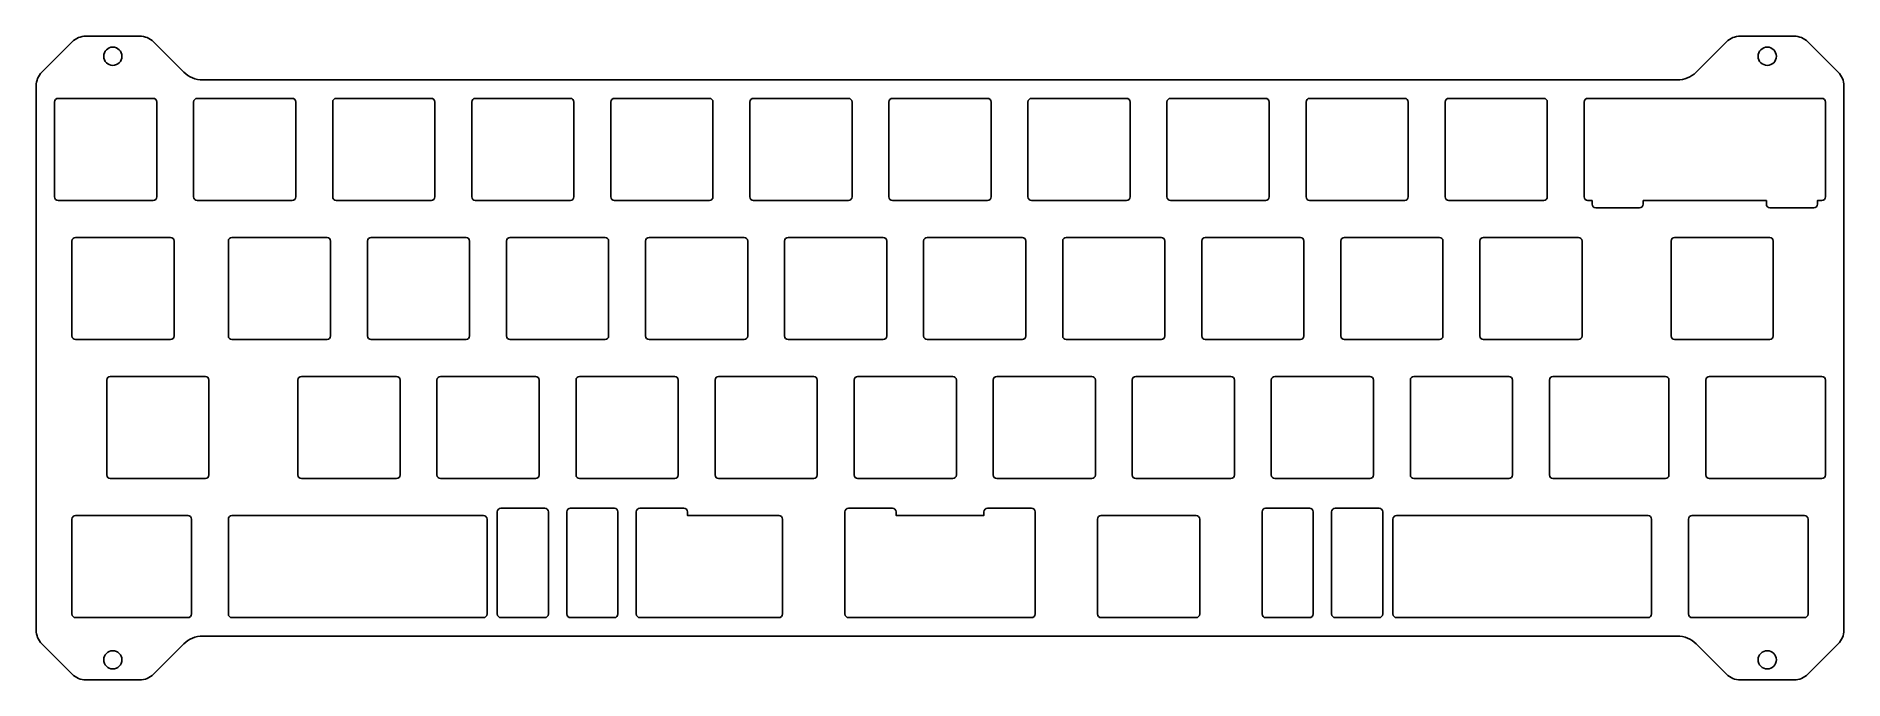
# Model space of a CAD drawing. Header units: millimetres. Extents: x 217 to 464, y 295 to 383.
import ezdxf

# ---------------------------------------------------------------- set-up
doc = ezdxf.new("R2010")
doc.units = ezdxf.units.MM
doc.header["$MEASUREMENT"] = 0
doc.layers.get('0').update_dxf_attribs({"lineweight": 0})

msp = doc.modelspace()

# ---------------------------------------------------------------- linework, layer by layer
at = {"color": 18, "lineweight": 25, "true_color": 0x000000}
for centre in [(227.13, 380.19), (453.78, 380.19), (227.13, 297.49), (453.78, 297.49)]:
    msp.add_circle(centre, 1.25, dxfattribs=at)
for points, knots in [([(441.46, 300.74), (441.46, 300.74), (239.44, 300.74), (239.44, 300.74), (238.47, 300.74), (237.53, 300.36), (236.84, 299.67), (236.84, 299.67), (232.7, 295.53), (232.7, 295.53), (232.2, 295.02), (231.52, 294.74), (230.81, 294.74), (230.81, 294.74), (223.44, 294.74), (223.44, 294.74), (222.73, 294.74), (222.05, 295.02), (221.55, 295.53), (221.55, 295.53), (217.41, 299.67), (217.41, 299.67), (216.91, 300.17), (216.63, 300.85), (216.63, 301.56), (216.63, 301.56), (216.63, 376.13), (216.63, 376.13), (216.63, 376.84), (216.91, 377.52), (217.41, 378.02), (217.41, 378.02), (221.55, 382.16), (221.55, 382.16), (222.05, 382.66), (222.73, 382.94), (223.44, 382.94), (223.44, 382.94), (230.81, 382.94), (230.81, 382.94), (231.52, 382.94), (232.2, 382.66), (232.7, 382.16), (232.7, 382.16), (236.84, 378.02), (236.84, 378.02), (237.53, 377.33), (238.47, 376.94), (239.44, 376.94), (239.44, 376.94), (441.46, 376.94), (441.46, 376.94)], [0, 0, 0, 0, 1, 1, 1, 2, 2, 2, 3, 3, 3, 4, 4, 4, 5, 5, 5, 6, 6, 6, 7, 7, 7, 8, 8, 8, 9, 9, 9, 10, 10, 10, 11, 11, 11, 12, 12, 12, 13, 13, 13, 14, 14, 14, 15, 15, 15, 16, 16, 16, 17, 17, 17, 17]), ([(441.46, 376.94), (442.42, 376.94), (443.34, 377.32), (444.03, 377.99), (444.03, 377.99), (448.2, 382.16), (448.2, 382.16), (448.7, 382.66), (449.38, 382.94), (450.09, 382.94), (450.09, 382.94), (457.46, 382.94), (457.46, 382.94), (458.17, 382.94), (458.85, 382.66), (459.35, 382.16), (459.35, 382.16), (463.49, 378.02), (463.49, 378.02), (464, 377.52), (464.28, 376.84), (464.28, 376.13), (464.28, 376.13), (464.28, 301.56), (464.28, 301.56), (464.28, 300.85), (464, 300.17), (463.49, 299.67), (463.49, 299.67), (459.35, 295.53), (459.35, 295.53), (458.85, 295.02), (458.17, 294.74), (457.46, 294.74), (457.46, 294.74), (450.09, 294.74), (450.09, 294.74), (449.38, 294.74), (448.7, 295.02), (448.2, 295.53), (448.2, 295.53), (444.06, 299.67), (444.06, 299.67), (443.37, 300.36), (442.44, 300.74), (441.46, 300.74)], [0, 0, 0, 0, 1, 1, 1, 2, 2, 2, 3, 3, 3, 4, 4, 4, 5, 5, 5, 6, 6, 6, 7, 7, 7, 8, 8, 8, 9, 9, 9, 10, 10, 10, 11, 11, 11, 12, 12, 12, 13, 13, 13, 14, 14, 14, 15, 15, 15, 15]), ([(219.15, 360.92), (219.15, 360.64), (219.38, 360.42), (219.65, 360.42), (219.65, 360.42), (232.65, 360.42), (232.65, 360.42), (232.93, 360.42), (233.15, 360.64), (233.15, 360.92), (233.15, 360.92), (233.15, 373.92), (233.15, 373.92), (233.15, 374.19), (232.93, 374.42), (232.65, 374.42), (232.65, 374.42), (219.65, 374.42), (219.65, 374.42), (219.38, 374.42), (219.15, 374.19), (219.15, 373.92), (219.15, 373.92), (219.15, 360.92), (219.15, 360.92)], [0, 0, 0, 0, 1, 1, 1, 2, 2, 2, 3, 3, 3, 4, 4, 4, 5, 5, 5, 6, 6, 6, 7, 7, 7, 8, 8, 8, 8]), ([(238.2, 360.92), (238.2, 360.64), (238.43, 360.42), (238.7, 360.42), (238.7, 360.42), (251.7, 360.42), (251.7, 360.42), (251.98, 360.42), (252.2, 360.64), (252.2, 360.92), (252.2, 360.92), (252.2, 373.92), (252.2, 373.92), (252.2, 374.19), (251.98, 374.42), (251.7, 374.42), (251.7, 374.42), (238.7, 374.42), (238.7, 374.42), (238.43, 374.42), (238.2, 374.19), (238.2, 373.92), (238.2, 373.92), (238.2, 360.92), (238.2, 360.92)], [0, 0, 0, 0, 1, 1, 1, 2, 2, 2, 3, 3, 3, 4, 4, 4, 5, 5, 5, 6, 6, 6, 7, 7, 7, 8, 8, 8, 8]), ([(257.25, 360.92), (257.25, 360.64), (257.48, 360.42), (257.75, 360.42), (257.75, 360.42), (270.75, 360.42), (270.75, 360.42), (271.03, 360.42), (271.25, 360.64), (271.25, 360.92), (271.25, 360.92), (271.25, 373.92), (271.25, 373.92), (271.25, 374.19), (271.03, 374.42), (270.75, 374.42), (270.75, 374.42), (257.75, 374.42), (257.75, 374.42), (257.48, 374.42), (257.25, 374.19), (257.25, 373.92), (257.25, 373.92), (257.25, 360.92), (257.25, 360.92)], [0, 0, 0, 0, 1, 1, 1, 2, 2, 2, 3, 3, 3, 4, 4, 4, 5, 5, 5, 6, 6, 6, 7, 7, 7, 8, 8, 8, 8]), ([(276.3, 360.92), (276.3, 360.64), (276.53, 360.42), (276.8, 360.42), (276.8, 360.42), (289.8, 360.42), (289.8, 360.42), (290.08, 360.42), (290.3, 360.64), (290.3, 360.92), (290.3, 360.92), (290.3, 373.92), (290.3, 373.92), (290.3, 374.19), (290.08, 374.42), (289.8, 374.42), (289.8, 374.42), (276.8, 374.42), (276.8, 374.42), (276.53, 374.42), (276.3, 374.19), (276.3, 373.92), (276.3, 373.92), (276.3, 360.92), (276.3, 360.92)], [0, 0, 0, 0, 1, 1, 1, 2, 2, 2, 3, 3, 3, 4, 4, 4, 5, 5, 5, 6, 6, 6, 7, 7, 7, 8, 8, 8, 8]), ([(295.35, 360.92), (295.35, 360.64), (295.58, 360.42), (295.85, 360.42), (295.85, 360.42), (308.85, 360.42), (308.85, 360.42), (309.13, 360.42), (309.35, 360.64), (309.35, 360.92), (309.35, 360.92), (309.35, 373.92), (309.35, 373.92), (309.35, 374.19), (309.13, 374.42), (308.85, 374.42), (308.85, 374.42), (295.85, 374.42), (295.85, 374.42), (295.58, 374.42), (295.35, 374.19), (295.35, 373.92), (295.35, 373.92), (295.35, 360.92), (295.35, 360.92)], [0, 0, 0, 0, 1, 1, 1, 2, 2, 2, 3, 3, 3, 4, 4, 4, 5, 5, 5, 6, 6, 6, 7, 7, 7, 8, 8, 8, 8]), ([(314.4, 360.92), (314.4, 360.64), (314.63, 360.42), (314.9, 360.42), (314.9, 360.42), (327.9, 360.42), (327.9, 360.42), (328.18, 360.42), (328.4, 360.64), (328.4, 360.92), (328.4, 360.92), (328.4, 373.92), (328.4, 373.92), (328.4, 374.19), (328.18, 374.42), (327.9, 374.42), (327.9, 374.42), (314.9, 374.42), (314.9, 374.42), (314.63, 374.42), (314.4, 374.19), (314.4, 373.92), (314.4, 373.92), (314.4, 360.92), (314.4, 360.92)], [0, 0, 0, 0, 1, 1, 1, 2, 2, 2, 3, 3, 3, 4, 4, 4, 5, 5, 5, 6, 6, 6, 7, 7, 7, 8, 8, 8, 8]), ([(333.45, 360.92), (333.45, 360.64), (333.68, 360.42), (333.95, 360.42), (333.95, 360.42), (346.95, 360.42), (346.95, 360.42), (347.23, 360.42), (347.45, 360.64), (347.45, 360.92), (347.45, 360.92), (347.45, 373.92), (347.45, 373.92), (347.45, 374.19), (347.23, 374.42), (346.95, 374.42), (346.95, 374.42), (333.95, 374.42), (333.95, 374.42), (333.68, 374.42), (333.45, 374.19), (333.45, 373.92), (333.45, 373.92), (333.45, 360.92), (333.45, 360.92)], [0, 0, 0, 0, 1, 1, 1, 2, 2, 2, 3, 3, 3, 4, 4, 4, 5, 5, 5, 6, 6, 6, 7, 7, 7, 8, 8, 8, 8]), ([(352.5, 360.92), (352.5, 360.64), (352.73, 360.42), (353, 360.42), (353, 360.42), (366, 360.42), (366, 360.42), (366.28, 360.42), (366.5, 360.64), (366.5, 360.92), (366.5, 360.92), (366.5, 373.92), (366.5, 373.92), (366.5, 374.19), (366.28, 374.42), (366, 374.42), (366, 374.42), (353, 374.42), (353, 374.42), (352.73, 374.42), (352.5, 374.19), (352.5, 373.92), (352.5, 373.92), (352.5, 360.92), (352.5, 360.92)], [0, 0, 0, 0, 1, 1, 1, 2, 2, 2, 3, 3, 3, 4, 4, 4, 5, 5, 5, 6, 6, 6, 7, 7, 7, 8, 8, 8, 8]), ([(371.55, 360.92), (371.55, 360.64), (371.78, 360.42), (372.05, 360.42), (372.05, 360.42), (385.05, 360.42), (385.05, 360.42), (385.33, 360.42), (385.55, 360.64), (385.55, 360.92), (385.55, 360.92), (385.55, 373.92), (385.55, 373.92), (385.55, 374.19), (385.33, 374.42), (385.05, 374.42), (385.05, 374.42), (372.05, 374.42), (372.05, 374.42), (371.78, 374.42), (371.55, 374.19), (371.55, 373.92), (371.55, 373.92), (371.55, 360.92), (371.55, 360.92)], [0, 0, 0, 0, 1, 1, 1, 2, 2, 2, 3, 3, 3, 4, 4, 4, 5, 5, 5, 6, 6, 6, 7, 7, 7, 8, 8, 8, 8]), ([(390.6, 360.92), (390.6, 360.64), (390.83, 360.42), (391.1, 360.42), (391.1, 360.42), (404.1, 360.42), (404.1, 360.42), (404.38, 360.42), (404.6, 360.64), (404.6, 360.92), (404.6, 360.92), (404.6, 373.92), (404.6, 373.92), (404.6, 374.19), (404.38, 374.42), (404.1, 374.42), (404.1, 374.42), (391.1, 374.42), (391.1, 374.42), (390.83, 374.42), (390.6, 374.19), (390.6, 373.92), (390.6, 373.92), (390.6, 360.92), (390.6, 360.92)], [0, 0, 0, 0, 1, 1, 1, 2, 2, 2, 3, 3, 3, 4, 4, 4, 5, 5, 5, 6, 6, 6, 7, 7, 7, 8, 8, 8, 8]), ([(409.65, 360.92), (409.65, 360.64), (409.88, 360.42), (410.15, 360.42), (410.15, 360.42), (423.15, 360.42), (423.15, 360.42), (423.43, 360.42), (423.65, 360.64), (423.65, 360.92), (423.65, 360.92), (423.65, 373.92), (423.65, 373.92), (423.65, 374.19), (423.43, 374.42), (423.15, 374.42), (423.15, 374.42), (410.15, 374.42), (410.15, 374.42), (409.88, 374.42), (409.65, 374.19), (409.65, 373.92), (409.65, 373.92), (409.65, 360.92), (409.65, 360.92)], [0, 0, 0, 0, 1, 1, 1, 2, 2, 2, 3, 3, 3, 4, 4, 4, 5, 5, 5, 6, 6, 6, 7, 7, 7, 8, 8, 8, 8]), ([(438.73, 360.42), (438.73, 360.42), (442.2, 360.42), (442.2, 360.42), (442.2, 360.42), (448.25, 360.42), (448.25, 360.42), (448.25, 360.42), (451.73, 360.42), (451.73, 360.42), (451.73, 360.42), (453.66, 360.42), (453.66, 360.42), (453.66, 360.42), (453.66, 359.92), (453.66, 359.92), (453.66, 359.64), (453.89, 359.42), (454.16, 359.42), (454.16, 359.42), (460.16, 359.42), (460.16, 359.42), (460.44, 359.42), (460.66, 359.64), (460.66, 359.92), (460.66, 359.92), (460.66, 360.42), (460.66, 360.42), (460.66, 360.42), (461.25, 360.42), (461.25, 360.42), (461.53, 360.42), (461.75, 360.64), (461.75, 360.92), (461.75, 360.92), (461.75, 373.92), (461.75, 373.92), (461.75, 374.19), (461.53, 374.42), (461.25, 374.42), (461.25, 374.42), (460.16, 374.42), (460.16, 374.42), (460.16, 374.42), (454.16, 374.42), (454.16, 374.42), (454.16, 374.42), (451.73, 374.42), (451.73, 374.42), (451.73, 374.42), (448.25, 374.42), (448.25, 374.42), (448.25, 374.42), (442.2, 374.42), (442.2, 374.42), (442.2, 374.42), (438.73, 374.42), (438.73, 374.42), (438.73, 374.42), (436.29, 374.42), (436.29, 374.42), (436.29, 374.42), (430.29, 374.42), (430.29, 374.42), (430.29, 374.42), (429.2, 374.42), (429.2, 374.42), (428.93, 374.42), (428.7, 374.19), (428.7, 373.92), (428.7, 373.92), (428.7, 360.92), (428.7, 360.92), (428.7, 360.64), (428.93, 360.42), (429.2, 360.42), (429.2, 360.42), (429.79, 360.42), (429.79, 360.42), (429.79, 360.42), (429.79, 359.92), (429.79, 359.92), (429.79, 359.64), (430.01, 359.42), (430.29, 359.42), (430.29, 359.42), (436.29, 359.42), (436.29, 359.42), (436.57, 359.42), (436.79, 359.64), (436.79, 359.92), (436.79, 359.92), (436.79, 360.42), (436.79, 360.42), (436.79, 360.42), (438.73, 360.42), (438.73, 360.42)], [0, 0, 0, 0, 1, 1, 1, 2, 2, 2, 3, 3, 3, 4, 4, 4, 5, 5, 5, 6, 6, 6, 7, 7, 7, 8, 8, 8, 9, 9, 9, 10, 10, 10, 11, 11, 11, 12, 12, 12, 13, 13, 13, 14, 14, 14, 15, 15, 15, 16, 16, 16, 17, 17, 17, 18, 18, 18, 19, 19, 19, 20, 20, 20, 21, 21, 21, 22, 22, 22, 23, 23, 23, 24, 24, 24, 25, 25, 25, 26, 26, 26, 27, 27, 27, 28, 28, 28, 29, 29, 29, 30, 30, 30, 31, 31, 31, 32, 32, 32, 32]), ([(221.53, 341.87), (221.53, 341.59), (221.76, 341.37), (222.03, 341.37), (222.03, 341.37), (235.03, 341.37), (235.03, 341.37), (235.31, 341.37), (235.53, 341.59), (235.53, 341.87), (235.53, 341.87), (235.53, 354.87), (235.53, 354.87), (235.53, 355.14), (235.31, 355.37), (235.03, 355.37), (235.03, 355.37), (222.03, 355.37), (222.03, 355.37), (221.76, 355.37), (221.53, 355.14), (221.53, 354.87), (221.53, 354.87), (221.53, 341.87), (221.53, 341.87)], [0, 0, 0, 0, 1, 1, 1, 2, 2, 2, 3, 3, 3, 4, 4, 4, 5, 5, 5, 6, 6, 6, 7, 7, 7, 8, 8, 8, 8]), ([(242.96, 341.87), (242.96, 341.59), (243.19, 341.37), (243.46, 341.37), (243.46, 341.37), (256.46, 341.37), (256.46, 341.37), (256.74, 341.37), (256.96, 341.59), (256.96, 341.87), (256.96, 341.87), (256.96, 354.87), (256.96, 354.87), (256.96, 355.14), (256.74, 355.37), (256.46, 355.37), (256.46, 355.37), (243.46, 355.37), (243.46, 355.37), (243.19, 355.37), (242.96, 355.14), (242.96, 354.87), (242.96, 354.87), (242.96, 341.87), (242.96, 341.87)], [0, 0, 0, 0, 1, 1, 1, 2, 2, 2, 3, 3, 3, 4, 4, 4, 5, 5, 5, 6, 6, 6, 7, 7, 7, 8, 8, 8, 8]), ([(262.01, 341.87), (262.01, 341.59), (262.24, 341.37), (262.51, 341.37), (262.51, 341.37), (275.51, 341.37), (275.51, 341.37), (275.79, 341.37), (276.01, 341.59), (276.01, 341.87), (276.01, 341.87), (276.01, 354.87), (276.01, 354.87), (276.01, 355.14), (275.79, 355.37), (275.51, 355.37), (275.51, 355.37), (262.51, 355.37), (262.51, 355.37), (262.24, 355.37), (262.01, 355.14), (262.01, 354.87), (262.01, 354.87), (262.01, 341.87), (262.01, 341.87)], [0, 0, 0, 0, 1, 1, 1, 2, 2, 2, 3, 3, 3, 4, 4, 4, 5, 5, 5, 6, 6, 6, 7, 7, 7, 8, 8, 8, 8]), ([(281.06, 341.87), (281.06, 341.59), (281.29, 341.37), (281.56, 341.37), (281.56, 341.37), (294.56, 341.37), (294.56, 341.37), (294.84, 341.37), (295.06, 341.59), (295.06, 341.87), (295.06, 341.87), (295.06, 354.87), (295.06, 354.87), (295.06, 355.14), (294.84, 355.37), (294.56, 355.37), (294.56, 355.37), (281.56, 355.37), (281.56, 355.37), (281.29, 355.37), (281.06, 355.14), (281.06, 354.87), (281.06, 354.87), (281.06, 341.87), (281.06, 341.87)], [0, 0, 0, 0, 1, 1, 1, 2, 2, 2, 3, 3, 3, 4, 4, 4, 5, 5, 5, 6, 6, 6, 7, 7, 7, 8, 8, 8, 8]), ([(300.11, 341.87), (300.11, 341.59), (300.34, 341.37), (300.61, 341.37), (300.61, 341.37), (313.61, 341.37), (313.61, 341.37), (313.89, 341.37), (314.11, 341.59), (314.11, 341.87), (314.11, 341.87), (314.11, 354.87), (314.11, 354.87), (314.11, 355.14), (313.89, 355.37), (313.61, 355.37), (313.61, 355.37), (300.61, 355.37), (300.61, 355.37), (300.34, 355.37), (300.11, 355.14), (300.11, 354.87), (300.11, 354.87), (300.11, 341.87), (300.11, 341.87)], [0, 0, 0, 0, 1, 1, 1, 2, 2, 2, 3, 3, 3, 4, 4, 4, 5, 5, 5, 6, 6, 6, 7, 7, 7, 8, 8, 8, 8]), ([(319.16, 341.87), (319.16, 341.59), (319.39, 341.37), (319.66, 341.37), (319.66, 341.37), (332.66, 341.37), (332.66, 341.37), (332.94, 341.37), (333.16, 341.59), (333.16, 341.87), (333.16, 341.87), (333.16, 354.87), (333.16, 354.87), (333.16, 355.14), (332.94, 355.37), (332.66, 355.37), (332.66, 355.37), (319.66, 355.37), (319.66, 355.37), (319.39, 355.37), (319.16, 355.14), (319.16, 354.87), (319.16, 354.87), (319.16, 341.87), (319.16, 341.87)], [0, 0, 0, 0, 1, 1, 1, 2, 2, 2, 3, 3, 3, 4, 4, 4, 5, 5, 5, 6, 6, 6, 7, 7, 7, 8, 8, 8, 8]), ([(338.21, 341.87), (338.21, 341.59), (338.44, 341.37), (338.71, 341.37), (338.71, 341.37), (351.71, 341.37), (351.71, 341.37), (351.99, 341.37), (352.21, 341.59), (352.21, 341.87), (352.21, 341.87), (352.21, 354.87), (352.21, 354.87), (352.21, 355.14), (351.99, 355.37), (351.71, 355.37), (351.71, 355.37), (338.71, 355.37), (338.71, 355.37), (338.44, 355.37), (338.21, 355.14), (338.21, 354.87), (338.21, 354.87), (338.21, 341.87), (338.21, 341.87)], [0, 0, 0, 0, 1, 1, 1, 2, 2, 2, 3, 3, 3, 4, 4, 4, 5, 5, 5, 6, 6, 6, 7, 7, 7, 8, 8, 8, 8]), ([(357.26, 341.87), (357.26, 341.59), (357.49, 341.37), (357.76, 341.37), (357.76, 341.37), (370.76, 341.37), (370.76, 341.37), (371.04, 341.37), (371.26, 341.59), (371.26, 341.87), (371.26, 341.87), (371.26, 354.87), (371.26, 354.87), (371.26, 355.14), (371.04, 355.37), (370.76, 355.37), (370.76, 355.37), (357.76, 355.37), (357.76, 355.37), (357.49, 355.37), (357.26, 355.14), (357.26, 354.87), (357.26, 354.87), (357.26, 341.87), (357.26, 341.87)], [0, 0, 0, 0, 1, 1, 1, 2, 2, 2, 3, 3, 3, 4, 4, 4, 5, 5, 5, 6, 6, 6, 7, 7, 7, 8, 8, 8, 8]), ([(376.31, 341.87), (376.31, 341.59), (376.54, 341.37), (376.81, 341.37), (376.81, 341.37), (389.81, 341.37), (389.81, 341.37), (390.09, 341.37), (390.31, 341.59), (390.31, 341.87), (390.31, 341.87), (390.31, 354.87), (390.31, 354.87), (390.31, 355.14), (390.09, 355.37), (389.81, 355.37), (389.81, 355.37), (376.81, 355.37), (376.81, 355.37), (376.54, 355.37), (376.31, 355.14), (376.31, 354.87), (376.31, 354.87), (376.31, 341.87), (376.31, 341.87)], [0, 0, 0, 0, 1, 1, 1, 2, 2, 2, 3, 3, 3, 4, 4, 4, 5, 5, 5, 6, 6, 6, 7, 7, 7, 8, 8, 8, 8]), ([(395.36, 341.87), (395.36, 341.59), (395.59, 341.37), (395.86, 341.37), (395.86, 341.37), (408.86, 341.37), (408.86, 341.37), (409.14, 341.37), (409.36, 341.59), (409.36, 341.87), (409.36, 341.87), (409.36, 354.87), (409.36, 354.87), (409.36, 355.14), (409.14, 355.37), (408.86, 355.37), (408.86, 355.37), (395.86, 355.37), (395.86, 355.37), (395.59, 355.37), (395.36, 355.14), (395.36, 354.87), (395.36, 354.87), (395.36, 341.87), (395.36, 341.87)], [0, 0, 0, 0, 1, 1, 1, 2, 2, 2, 3, 3, 3, 4, 4, 4, 5, 5, 5, 6, 6, 6, 7, 7, 7, 8, 8, 8, 8]), ([(414.41, 341.87), (414.41, 341.59), (414.64, 341.37), (414.91, 341.37), (414.91, 341.37), (427.91, 341.37), (427.91, 341.37), (428.19, 341.37), (428.41, 341.59), (428.41, 341.87), (428.41, 341.87), (428.41, 354.87), (428.41, 354.87), (428.41, 355.14), (428.19, 355.37), (427.91, 355.37), (427.91, 355.37), (414.91, 355.37), (414.91, 355.37), (414.64, 355.37), (414.41, 355.14), (414.41, 354.87), (414.41, 354.87), (414.41, 341.87), (414.41, 341.87)], [0, 0, 0, 0, 1, 1, 1, 2, 2, 2, 3, 3, 3, 4, 4, 4, 5, 5, 5, 6, 6, 6, 7, 7, 7, 8, 8, 8, 8]), ([(440.61, 341.87), (440.61, 341.59), (440.83, 341.37), (441.11, 341.37), (441.11, 341.37), (454.11, 341.37), (454.11, 341.37), (454.38, 341.37), (454.61, 341.59), (454.61, 341.87), (454.61, 341.87), (454.61, 354.87), (454.61, 354.87), (454.61, 355.14), (454.38, 355.37), (454.11, 355.37), (454.11, 355.37), (441.11, 355.37), (441.11, 355.37), (440.83, 355.37), (440.61, 355.14), (440.61, 354.87), (440.61, 354.87), (440.61, 341.87), (440.61, 341.87)], [0, 0, 0, 0, 1, 1, 1, 2, 2, 2, 3, 3, 3, 4, 4, 4, 5, 5, 5, 6, 6, 6, 7, 7, 7, 8, 8, 8, 8]), ([(226.3, 322.82), (226.3, 322.54), (226.52, 322.32), (226.8, 322.32), (226.8, 322.32), (239.8, 322.32), (239.8, 322.32), (240.07, 322.32), (240.3, 322.54), (240.3, 322.82), (240.3, 322.82), (240.3, 335.82), (240.3, 335.82), (240.3, 336.09), (240.07, 336.32), (239.8, 336.32), (239.8, 336.32), (226.8, 336.32), (226.8, 336.32), (226.52, 336.32), (226.3, 336.09), (226.3, 335.82), (226.3, 335.82), (226.3, 322.82), (226.3, 322.82)], [0, 0, 0, 0, 1, 1, 1, 2, 2, 2, 3, 3, 3, 4, 4, 4, 5, 5, 5, 6, 6, 6, 7, 7, 7, 8, 8, 8, 8]), ([(252.49, 322.82), (252.49, 322.54), (252.71, 322.32), (252.99, 322.32), (252.99, 322.32), (265.99, 322.32), (265.99, 322.32), (266.27, 322.32), (266.49, 322.54), (266.49, 322.82), (266.49, 322.82), (266.49, 335.82), (266.49, 335.82), (266.49, 336.09), (266.27, 336.32), (265.99, 336.32), (265.99, 336.32), (252.99, 336.32), (252.99, 336.32), (252.71, 336.32), (252.49, 336.09), (252.49, 335.82), (252.49, 335.82), (252.49, 322.82), (252.49, 322.82)], [0, 0, 0, 0, 1, 1, 1, 2, 2, 2, 3, 3, 3, 4, 4, 4, 5, 5, 5, 6, 6, 6, 7, 7, 7, 8, 8, 8, 8]), ([(271.54, 322.82), (271.54, 322.54), (271.76, 322.32), (272.04, 322.32), (272.04, 322.32), (285.04, 322.32), (285.04, 322.32), (285.32, 322.32), (285.54, 322.54), (285.54, 322.82), (285.54, 322.82), (285.54, 335.82), (285.54, 335.82), (285.54, 336.09), (285.32, 336.32), (285.04, 336.32), (285.04, 336.32), (272.04, 336.32), (272.04, 336.32), (271.76, 336.32), (271.54, 336.09), (271.54, 335.82), (271.54, 335.82), (271.54, 322.82), (271.54, 322.82)], [0, 0, 0, 0, 1, 1, 1, 2, 2, 2, 3, 3, 3, 4, 4, 4, 5, 5, 5, 6, 6, 6, 7, 7, 7, 8, 8, 8, 8]), ([(290.59, 322.82), (290.59, 322.54), (290.81, 322.32), (291.09, 322.32), (291.09, 322.32), (304.09, 322.32), (304.09, 322.32), (304.37, 322.32), (304.59, 322.54), (304.59, 322.82), (304.59, 322.82), (304.59, 335.82), (304.59, 335.82), (304.59, 336.09), (304.37, 336.32), (304.09, 336.32), (304.09, 336.32), (291.09, 336.32), (291.09, 336.32), (290.81, 336.32), (290.59, 336.09), (290.59, 335.82), (290.59, 335.82), (290.59, 322.82), (290.59, 322.82)], [0, 0, 0, 0, 1, 1, 1, 2, 2, 2, 3, 3, 3, 4, 4, 4, 5, 5, 5, 6, 6, 6, 7, 7, 7, 8, 8, 8, 8]), ([(309.64, 322.82), (309.64, 322.54), (309.86, 322.32), (310.14, 322.32), (310.14, 322.32), (323.14, 322.32), (323.14, 322.32), (323.42, 322.32), (323.64, 322.54), (323.64, 322.82), (323.64, 322.82), (323.64, 335.82), (323.64, 335.82), (323.64, 336.09), (323.42, 336.32), (323.14, 336.32), (323.14, 336.32), (310.14, 336.32), (310.14, 336.32), (309.86, 336.32), (309.64, 336.09), (309.64, 335.82), (309.64, 335.82), (309.64, 322.82), (309.64, 322.82)], [0, 0, 0, 0, 1, 1, 1, 2, 2, 2, 3, 3, 3, 4, 4, 4, 5, 5, 5, 6, 6, 6, 7, 7, 7, 8, 8, 8, 8]), ([(328.69, 322.82), (328.69, 322.54), (328.91, 322.32), (329.19, 322.32), (329.19, 322.32), (342.19, 322.32), (342.19, 322.32), (342.47, 322.32), (342.69, 322.54), (342.69, 322.82), (342.69, 322.82), (342.69, 335.82), (342.69, 335.82), (342.69, 336.09), (342.47, 336.32), (342.19, 336.32), (342.19, 336.32), (329.19, 336.32), (329.19, 336.32), (328.91, 336.32), (328.69, 336.09), (328.69, 335.82), (328.69, 335.82), (328.69, 322.82), (328.69, 322.82)], [0, 0, 0, 0, 1, 1, 1, 2, 2, 2, 3, 3, 3, 4, 4, 4, 5, 5, 5, 6, 6, 6, 7, 7, 7, 8, 8, 8, 8]), ([(347.74, 322.82), (347.74, 322.54), (347.96, 322.32), (348.24, 322.32), (348.24, 322.32), (361.24, 322.32), (361.24, 322.32), (361.52, 322.32), (361.74, 322.54), (361.74, 322.82), (361.74, 322.82), (361.74, 335.82), (361.74, 335.82), (361.74, 336.09), (361.52, 336.32), (361.24, 336.32), (361.24, 336.32), (348.24, 336.32), (348.24, 336.32), (347.96, 336.32), (347.74, 336.09), (347.74, 335.82), (347.74, 335.82), (347.74, 322.82), (347.74, 322.82)], [0, 0, 0, 0, 1, 1, 1, 2, 2, 2, 3, 3, 3, 4, 4, 4, 5, 5, 5, 6, 6, 6, 7, 7, 7, 8, 8, 8, 8]), ([(366.79, 322.82), (366.79, 322.54), (367.01, 322.32), (367.29, 322.32), (367.29, 322.32), (380.29, 322.32), (380.29, 322.32), (380.57, 322.32), (380.79, 322.54), (380.79, 322.82), (380.79, 322.82), (380.79, 335.82), (380.79, 335.82), (380.79, 336.09), (380.57, 336.32), (380.29, 336.32), (380.29, 336.32), (367.29, 336.32), (367.29, 336.32), (367.01, 336.32), (366.79, 336.09), (366.79, 335.82), (366.79, 335.82), (366.79, 322.82), (366.79, 322.82)], [0, 0, 0, 0, 1, 1, 1, 2, 2, 2, 3, 3, 3, 4, 4, 4, 5, 5, 5, 6, 6, 6, 7, 7, 7, 8, 8, 8, 8]), ([(385.84, 322.82), (385.84, 322.54), (386.06, 322.32), (386.34, 322.32), (386.34, 322.32), (399.34, 322.32), (399.34, 322.32), (399.62, 322.32), (399.84, 322.54), (399.84, 322.82), (399.84, 322.82), (399.84, 335.82), (399.84, 335.82), (399.84, 336.09), (399.62, 336.32), (399.34, 336.32), (399.34, 336.32), (386.34, 336.32), (386.34, 336.32), (386.06, 336.32), (385.84, 336.09), (385.84, 335.82), (385.84, 335.82), (385.84, 322.82), (385.84, 322.82)], [0, 0, 0, 0, 1, 1, 1, 2, 2, 2, 3, 3, 3, 4, 4, 4, 5, 5, 5, 6, 6, 6, 7, 7, 7, 8, 8, 8, 8]), ([(404.89, 322.82), (404.89, 322.54), (405.11, 322.32), (405.39, 322.32), (405.39, 322.32), (418.39, 322.32), (418.39, 322.32), (418.67, 322.32), (418.89, 322.54), (418.89, 322.82), (418.89, 322.82), (418.89, 335.82), (418.89, 335.82), (418.89, 336.09), (418.67, 336.32), (418.39, 336.32), (418.39, 336.32), (405.39, 336.32), (405.39, 336.32), (405.11, 336.32), (404.89, 336.09), (404.89, 335.82), (404.89, 335.82), (404.89, 322.82), (404.89, 322.82)], [0, 0, 0, 0, 1, 1, 1, 2, 2, 2, 3, 3, 3, 4, 4, 4, 5, 5, 5, 6, 6, 6, 7, 7, 7, 8, 8, 8, 8]), ([(423.94, 322.82), (423.94, 322.54), (424.16, 322.32), (424.44, 322.32), (424.44, 322.32), (426.82, 322.32), (426.82, 322.32), (426.82, 322.32), (437.44, 322.32), (437.44, 322.32), (437.44, 322.32), (439.82, 322.32), (439.82, 322.32), (440.1, 322.32), (440.32, 322.54), (440.32, 322.82), (440.32, 322.82), (440.32, 335.82), (440.32, 335.82), (440.32, 336.09), (440.1, 336.32), (439.82, 336.32), (439.82, 336.32), (437.44, 336.32), (437.44, 336.32), (437.44, 336.32), (426.82, 336.32), (426.82, 336.32), (426.82, 336.32), (424.44, 336.32), (424.44, 336.32), (424.16, 336.32), (423.94, 336.09), (423.94, 335.82), (423.94, 335.82), (423.94, 322.82), (423.94, 322.82)], [0, 0, 0, 0, 1, 1, 1, 2, 2, 2, 3, 3, 3, 4, 4, 4, 5, 5, 5, 6, 6, 6, 7, 7, 7, 8, 8, 8, 9, 9, 9, 10, 10, 10, 11, 11, 11, 12, 12, 12, 12]), ([(445.37, 322.82), (445.37, 322.54), (445.59, 322.32), (445.87, 322.32), (445.87, 322.32), (448.25, 322.32), (448.25, 322.32), (448.25, 322.32), (458.87, 322.32), (458.87, 322.32), (458.87, 322.32), (461.25, 322.32), (461.25, 322.32), (461.53, 322.32), (461.75, 322.54), (461.75, 322.82), (461.75, 322.82), (461.75, 335.82), (461.75, 335.82), (461.75, 336.09), (461.53, 336.32), (461.25, 336.32), (461.25, 336.32), (458.87, 336.32), (458.87, 336.32), (458.87, 336.32), (448.25, 336.32), (448.25, 336.32), (448.25, 336.32), (445.87, 336.32), (445.87, 336.32), (445.59, 336.32), (445.37, 336.09), (445.37, 335.82), (445.37, 335.82), (445.37, 322.82), (445.37, 322.82)], [0, 0, 0, 0, 1, 1, 1, 2, 2, 2, 3, 3, 3, 4, 4, 4, 5, 5, 5, 6, 6, 6, 7, 7, 7, 8, 8, 8, 9, 9, 9, 10, 10, 10, 11, 11, 11, 12, 12, 12, 12]), ([(237.41, 303.27), (237.69, 303.27), (237.91, 303.49), (237.91, 303.77), (237.91, 303.77), (237.91, 316.77), (237.91, 316.77), (237.91, 317.04), (237.69, 317.27), (237.41, 317.27), (237.41, 317.27), (235.03, 317.27), (235.03, 317.27), (235.03, 317.27), (224.41, 317.27), (224.41, 317.27), (224.41, 317.27), (222.03, 317.27), (222.03, 317.27), (221.76, 317.27), (221.53, 317.04), (221.53, 316.77), (221.53, 316.77), (221.53, 303.77), (221.53, 303.77), (221.53, 303.49), (221.76, 303.27), (222.03, 303.27), (222.03, 303.27), (224.41, 303.27), (224.41, 303.27), (224.41, 303.27), (235.03, 303.27), (235.03, 303.27), (235.03, 303.27), (237.41, 303.27), (237.41, 303.27)], [0, 0, 0, 0, 1, 1, 1, 2, 2, 2, 3, 3, 3, 4, 4, 4, 5, 5, 5, 6, 6, 6, 7, 7, 7, 8, 8, 8, 9, 9, 9, 10, 10, 10, 11, 11, 11, 12, 12, 12, 12]), ([(242.96, 303.77), (242.96, 303.49), (243.19, 303.27), (243.46, 303.27), (243.46, 303.27), (252.99, 303.27), (252.99, 303.27), (252.99, 303.27), (256.46, 303.27), (256.46, 303.27), (256.46, 303.27), (264.9, 303.27), (264.9, 303.27), (264.9, 303.27), (265.99, 303.27), (265.99, 303.27), (265.99, 303.27), (277.9, 303.27), (277.9, 303.27), (278.17, 303.27), (278.4, 303.49), (278.4, 303.77), (278.4, 303.77), (278.4, 316.77), (278.4, 316.77), (278.4, 317.04), (278.17, 317.27), (277.9, 317.27), (277.9, 317.27), (265.99, 317.27), (265.99, 317.27), (265.99, 317.27), (264.9, 317.27), (264.9, 317.27), (264.9, 317.27), (256.46, 317.27), (256.46, 317.27), (256.46, 317.27), (252.99, 317.27), (252.99, 317.27), (252.99, 317.27), (243.46, 317.27), (243.46, 317.27), (243.19, 317.27), (242.96, 317.04), (242.96, 316.77), (242.96, 316.77), (242.96, 303.77), (242.96, 303.77)], [0, 0, 0, 0, 1, 1, 1, 2, 2, 2, 3, 3, 3, 4, 4, 4, 5, 5, 5, 6, 6, 6, 7, 7, 7, 8, 8, 8, 9, 9, 9, 10, 10, 10, 11, 11, 11, 12, 12, 12, 13, 13, 13, 14, 14, 14, 15, 15, 15, 16, 16, 16, 16]), ([(286.8, 317.77), (286.8, 318.04), (286.58, 318.27), (286.3, 318.27), (286.3, 318.27), (280.3, 318.27), (280.3, 318.27), (280.03, 318.27), (279.8, 318.04), (279.8, 317.77), (279.8, 317.77), (279.8, 303.77), (279.8, 303.77), (279.8, 303.49), (280.03, 303.27), (280.3, 303.27), (280.3, 303.27), (286.3, 303.27), (286.3, 303.27), (286.58, 303.27), (286.8, 303.49), (286.8, 303.77), (286.8, 303.77), (286.8, 317.77), (286.8, 317.77)], [0, 0, 0, 0, 1, 1, 1, 2, 2, 2, 3, 3, 3, 4, 4, 4, 5, 5, 5, 6, 6, 6, 7, 7, 7, 8, 8, 8, 8]), ([(296.33, 317.77), (296.33, 318.04), (296.1, 318.27), (295.83, 318.27), (295.83, 318.27), (289.83, 318.27), (289.83, 318.27), (289.55, 318.27), (289.33, 318.04), (289.33, 317.77), (289.33, 317.77), (289.33, 303.77), (289.33, 303.77), (289.33, 303.49), (289.55, 303.27), (289.83, 303.27), (289.83, 303.27), (295.83, 303.27), (295.83, 303.27), (296.1, 303.27), (296.33, 303.49), (296.33, 303.77), (296.33, 303.77), (296.33, 317.77), (296.33, 317.77)], [0, 0, 0, 0, 1, 1, 1, 2, 2, 2, 3, 3, 3, 4, 4, 4, 5, 5, 5, 6, 6, 6, 7, 7, 7, 8, 8, 8, 8]), ([(305.85, 317.77), (305.85, 318.04), (305.63, 318.27), (305.35, 318.27), (305.35, 318.27), (299.35, 318.27), (299.35, 318.27), (299.08, 318.27), (298.85, 318.04), (298.85, 317.77), (298.85, 317.77), (298.85, 303.77), (298.85, 303.77), (298.85, 303.49), (299.08, 303.27), (299.35, 303.27), (299.35, 303.27), (305.35, 303.27), (305.35, 303.27), (305.36, 303.27), (305.36, 303.27), (305.36, 303.27), (305.37, 303.27), (305.37, 303.27), (305.38, 303.27), (305.38, 303.27), (318.38, 303.27), (318.38, 303.27), (318.65, 303.27), (318.88, 303.49), (318.88, 303.77), (318.88, 303.77), (318.88, 316.77), (318.88, 316.77), (318.88, 317.04), (318.65, 317.27), (318.38, 317.27), (318.38, 317.27), (305.85, 317.27), (305.85, 317.27), (305.85, 317.27), (305.85, 317.77), (305.85, 317.77)], [0, 0, 0, 0, 1, 1, 1, 2, 2, 2, 3, 3, 3, 4, 4, 4, 5, 5, 5, 6, 6, 6, 7, 7, 7, 8, 8, 8, 9, 9, 9, 10, 10, 10, 11, 11, 11, 12, 12, 12, 13, 13, 13, 14, 14, 14, 14]), ([(333.94, 303.27), (333.94, 303.27), (333.95, 303.27), (333.95, 303.27), (333.95, 303.27), (346.95, 303.27), (346.95, 303.27), (346.96, 303.27), (346.96, 303.27), (346.96, 303.27), (346.97, 303.27), (346.97, 303.27), (346.98, 303.27), (346.98, 303.27), (352.98, 303.27), (352.98, 303.27), (353.25, 303.27), (353.48, 303.49), (353.48, 303.77), (353.48, 303.77), (353.48, 317.77), (353.48, 317.77), (353.48, 318.04), (353.25, 318.27), (352.98, 318.27), (352.98, 318.27), (346.98, 318.27), (346.98, 318.27), (346.7, 318.27), (346.48, 318.04), (346.48, 317.77), (346.48, 317.77), (346.48, 317.27), (346.48, 317.27), (346.48, 317.27), (334.43, 317.27), (334.43, 317.27), (334.43, 317.27), (334.43, 317.77), (334.43, 317.77), (334.43, 318.04), (334.2, 318.27), (333.93, 318.27), (333.93, 318.27), (327.93, 318.27), (327.93, 318.27), (327.65, 318.27), (327.43, 318.04), (327.43, 317.77), (327.43, 317.77), (327.43, 303.77), (327.43, 303.77), (327.43, 303.49), (327.65, 303.27), (327.93, 303.27), (327.93, 303.27), (333.93, 303.27), (333.93, 303.27), (333.93, 303.27), (333.94, 303.27), (333.94, 303.27)], [0, 0, 0, 0, 1, 1, 1, 2, 2, 2, 3, 3, 3, 4, 4, 4, 5, 5, 5, 6, 6, 6, 7, 7, 7, 8, 8, 8, 9, 9, 9, 10, 10, 10, 11, 11, 11, 12, 12, 12, 13, 13, 13, 14, 14, 14, 15, 15, 15, 16, 16, 16, 17, 17, 17, 18, 18, 18, 19, 19, 19, 20, 20, 20, 20]), ([(362.03, 303.77), (362.03, 303.49), (362.25, 303.27), (362.53, 303.27), (362.53, 303.27), (375.53, 303.27), (375.53, 303.27), (375.8, 303.27), (376.03, 303.49), (376.03, 303.77), (376.03, 303.77), (376.03, 316.77), (376.03, 316.77), (376.03, 317.04), (375.8, 317.27), (375.53, 317.27), (375.53, 317.27), (362.53, 317.27), (362.53, 317.27), (362.25, 317.27), (362.03, 317.04), (362.03, 316.77), (362.03, 316.77), (362.03, 303.77), (362.03, 303.77)], [0, 0, 0, 0, 1, 1, 1, 2, 2, 2, 3, 3, 3, 4, 4, 4, 5, 5, 5, 6, 6, 6, 7, 7, 7, 8, 8, 8, 8]), ([(391.58, 317.77), (391.58, 318.04), (391.35, 318.27), (391.08, 318.27), (391.08, 318.27), (385.08, 318.27), (385.08, 318.27), (384.8, 318.27), (384.58, 318.04), (384.58, 317.77), (384.58, 317.77), (384.58, 303.77), (384.58, 303.77), (384.58, 303.49), (384.8, 303.27), (385.08, 303.27), (385.08, 303.27), (391.08, 303.27), (391.08, 303.27), (391.35, 303.27), (391.58, 303.49), (391.58, 303.77), (391.58, 303.77), (391.58, 317.77), (391.58, 317.77)], [0, 0, 0, 0, 1, 1, 1, 2, 2, 2, 3, 3, 3, 4, 4, 4, 5, 5, 5, 6, 6, 6, 7, 7, 7, 8, 8, 8, 8]), ([(401.1, 317.77), (401.1, 318.04), (400.88, 318.27), (400.6, 318.27), (400.6, 318.27), (394.6, 318.27), (394.6, 318.27), (394.33, 318.27), (394.1, 318.04), (394.1, 317.77), (394.1, 317.77), (394.1, 303.77), (394.1, 303.77), (394.1, 303.49), (394.33, 303.27), (394.6, 303.27), (394.6, 303.27), (400.6, 303.27), (400.6, 303.27), (400.88, 303.27), (401.1, 303.49), (401.1, 303.77), (401.1, 303.77), (401.1, 317.77), (401.1, 317.77)], [0, 0, 0, 0, 1, 1, 1, 2, 2, 2, 3, 3, 3, 4, 4, 4, 5, 5, 5, 6, 6, 6, 7, 7, 7, 8, 8, 8, 8]), ([(402.51, 303.77), (402.51, 303.49), (402.73, 303.27), (403.01, 303.27), (403.01, 303.27), (414.91, 303.27), (414.91, 303.27), (414.91, 303.27), (416.01, 303.27), (416.01, 303.27), (416.01, 303.27), (424.44, 303.27), (424.44, 303.27), (424.44, 303.27), (427.91, 303.27), (427.91, 303.27), (427.91, 303.27), (437.44, 303.27), (437.44, 303.27), (437.72, 303.27), (437.94, 303.49), (437.94, 303.77), (437.94, 303.77), (437.94, 316.77), (437.94, 316.77), (437.94, 317.04), (437.72, 317.27), (437.44, 317.27), (437.44, 317.27), (427.91, 317.27), (427.91, 317.27), (427.91, 317.27), (424.44, 317.27), (424.44, 317.27), (424.44, 317.27), (416.01, 317.27), (416.01, 317.27), (416.01, 317.27), (414.91, 317.27), (414.91, 317.27), (414.91, 317.27), (403.01, 317.27), (403.01, 317.27), (402.73, 317.27), (402.51, 317.04), (402.51, 316.77), (402.51, 316.77), (402.51, 303.77), (402.51, 303.77)], [0, 0, 0, 0, 1, 1, 1, 2, 2, 2, 3, 3, 3, 4, 4, 4, 5, 5, 5, 6, 6, 6, 7, 7, 7, 8, 8, 8, 9, 9, 9, 10, 10, 10, 11, 11, 11, 12, 12, 12, 13, 13, 13, 14, 14, 14, 15, 15, 15, 16, 16, 16, 16]), ([(442.99, 303.77), (442.99, 303.49), (443.21, 303.27), (443.49, 303.27), (443.49, 303.27), (445.87, 303.27), (445.87, 303.27), (445.87, 303.27), (456.49, 303.27), (456.49, 303.27), (456.49, 303.27), (458.87, 303.27), (458.87, 303.27), (459.15, 303.27), (459.37, 303.49), (459.37, 303.77), (459.37, 303.77), (459.37, 316.77), (459.37, 316.77), (459.37, 317.04), (459.15, 317.27), (458.87, 317.27), (458.87, 317.27), (456.49, 317.27), (456.49, 317.27), (456.49, 317.27), (445.87, 317.27), (445.87, 317.27), (445.87, 317.27), (443.49, 317.27), (443.49, 317.27), (443.21, 317.27), (442.99, 317.04), (442.99, 316.77), (442.99, 316.77), (442.99, 303.77), (442.99, 303.77)], [0, 0, 0, 0, 1, 1, 1, 2, 2, 2, 3, 3, 3, 4, 4, 4, 5, 5, 5, 6, 6, 6, 7, 7, 7, 8, 8, 8, 9, 9, 9, 10, 10, 10, 11, 11, 11, 12, 12, 12, 12])]:
    msp.add_open_spline(points, degree=3, knots=knots, dxfattribs=at)

doc.saveas('drawing.dxf')
